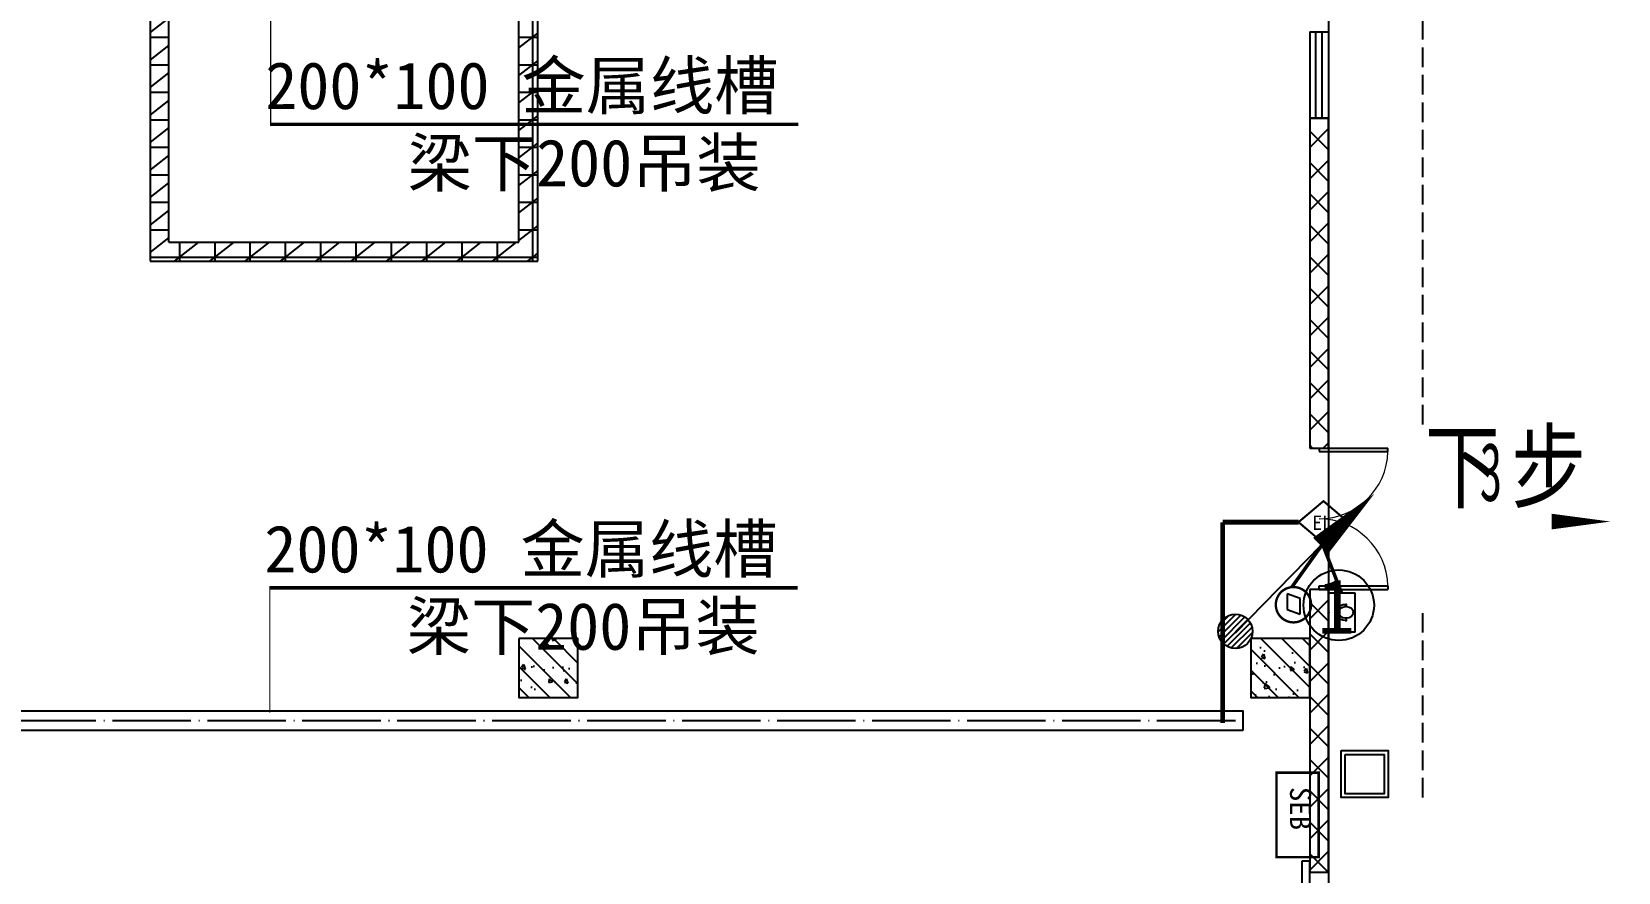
# Model space of a CAD drawing. Header units: millimetres. Extents: x -633009578 to 5705885, y -633235091 to 2571734.
# Drawn here: x 4156836 to 4177052, y 2174435 to 2185135 of the extents above; entities that cross this region are included whole.
import ezdxf
from ezdxf.enums import TextEntityAlignment as Align

# ---------------------------------------------------------------- set-up
doc = ezdxf.new("R2010")
doc.units = ezdxf.units.MM
doc.header["$LTSCALE"] = 1000
doc.header["$MEASUREMENT"] = 0
doc.linetypes.add('DASH', pattern=[0.35, 0.25, -0.1])
doc.linetypes.add('DOTE', pattern=[2.4200000000000004, 2, -0.2, 0.02, -0.2])
doc.layers.get('0').update_dxf_attribs({"color": 9})
for name, color, linetype in [('A-COLUM(柱)', 255, 'Continuous'), ('A-DI-S(箭头)', 76, 'Continuous'), ('A-DOOR(门）', 4, 'Continuous'), ('A-F-AREA(计算)', 5, 'Continuous'), ('A-HATH(填充)', 8, 'Continuous'), ('A-ROOF-G(钢构)', 25, 'Continuous'), ('A-ST-O(室外)', 54, 'Continuous'), ('A-WALL(墙)', 255, 'Continuous'), ('A-WINDOW（窗）', 4, 'Continuous'), ('PUB_TEXT', 7, 'Continuous'), ('WALL', 9, 'Continuous'), ('电-弱电平面-箭头', 3, 'Continuous'), ('电-强电平面-线缆', 3, 'Continuous'), ('电-桥架', 4, 'Continuous'), ('设备-安防', 3, 'Continuous'), ('设备-箱柜', 3, 'Continuous')]:
    doc.layers.add(name, color=color, linetype=linetype)
doc.styles.add('_TCH_DIM', font='simhei.ttf', dxfattribs={"width": 0.8, "bigfont": 'hztxt.shx'})
doc.styles.add('_TEL_DIM', font='simhei.ttf', dxfattribs={"height": 3.5, "bigfont": 'HZTXT'})
doc.styles.add('ELEC-DIM', font='simhei.ttf')
doc.styles.add('IDQSTYLE', font='simhei.ttf', dxfattribs={"width": 0.707, "bigfont": 'hztxt.shx'})
doc.styles.add('宋', font='simhei.ttf', dxfattribs={"width": 0.8})
pattern_1 = [(0, (1606821.475196055, 677964.29318137), (0, 350), []), (37.875, (1607221.475196055, 677964.29318137), (-169.61527734408, 218.0766567528281), []), (90, (1607221.475196055, 677964.29318137), (-450, 2.755455298081545e-14), [])]
pattern_2 = [(45, (1607021.475196055, 677964.29318137), (-200.0002033111466, 200.0002033111467), []), (135, (1607021.475196055, 677964.29318137), (-200.0002033111467, -200.0002033111466), [])]

# ---------------------------------------------------------------- blocks, each defined once
blk = doc.blocks.new('$equip$00002496')
for p, q in [((-0.3257586027029902, -0.01245651182034635), (-0.3257586027029902, -0.04339440534022287)), ((-0.3257586027029902, -0.04339440534022287), (-0.2349881161644589, -0.04339440534022287)), ((-0.2349881161644589, -0.07433229886373738), (-0.2349881161644589, -0.01245651182034635)), ((0.2318991003703559, -0.04339041039929725), (0.3257586027029902, -0.04343435477494495)), ((0.2318995781242847, -0.07433229886373738), (0.2318995781242847, -0.01245651182034635)), ((0.3257586027029902, -0.01245651182034635), (0.3257586027029902, -0.04339440534022287))]:
    blk.add_line(p, q)
at = {"const_width": 0.04}
for points in [[(-0.3257569673587568, -0.01199135613933322), (-0.3257586027029902, -0.04339440534022287), (-0.2655665311758639, -0.04339440534022287)], [(-0.3257586027029902, -0.01209546335303457), (-0.3254450895765331, 0.007862924336222932), (-0.3246427298145136, 0.02099261244438821), (-0.3230396698054392, 0.03683146784896962), (-0.3200834360468434, 0.05640672732988605), (-0.3158846532169264, 0.07655434396292549), (-0.3114238906564424, 0.0934556857937423), (-0.3053167008911259, 0.1125148900100612), (-0.2961030303267762, 0.1360363546918961), (-0.2870512925146613, 0.1553192011742794), (-0.2776002755272202, 0.1727327617008996), (-0.2650090074748732, 0.1928330976625148), (-0.2480697203573072, 0.2158072831662139), (-0.2307201034273021, 0.2357486963155679), (-0.2183433735772269, 0.2482254943279258), (-0.2048552286432823, 0.2604362391903123), (-0.1911825684801443, 0.2715267914645665), (-0.1736025161517318, 0.2841171126310655), (-0.1547964517085347, 0.2957489191248897), (-0.1366549688245868, 0.3053642205159122), (-0.1125469685212011, 0.3159432491156622), (-0.09099250963481609, 0.3234552737812919), (-0.07185881528130267, 0.3286887830108753), (-0.0476470465073362, 0.3334767393171205), (-0.03344249982910696, 0.3353641694484395), (-0.01254353142576292, 0.33693107711224), (0.006284847928327508, 0.3371227143543365), (0.02112160998512991, 0.3364609976488282), (0.03364834297099151, 0.3353416012541857), (0.04427512355323415, 0.3339856622114894), (0.0514455190859735, 0.3328576949279523), (0.06296124946675263, 0.3306819992103556), (0.07295717955275904, 0.3284235992541653), (0.08476642325695138, 0.3253025975027413), (0.09841386118205264, 0.3210671038432338), (0.1073930458223913, 0.3179007922954042), (0.1189192084857496, 0.3133782735822024), (0.1273616340185981, 0.309727315147029), (0.1385068310191855, 0.3044504504359793), (0.1500006543647032, 0.2984373588406015), (0.1638636618590681, 0.2903635228794883), (0.1733825990086189, 0.2842636587374727), (0.1825355213950388, 0.2779405411420157), (0.1897162082022987, 0.2726458121323958), (0.1961934307328193, 0.2676024858810706), (0.2032832070399309, 0.2617741676658625), (0.2108134823647561, 0.2552078580083617), (0.217798692494398, 0.2487452608329477), (0.228148777372553, 0.2384502620334388), (0.2384204440459143, 0.2272843058126455), (0.2434306646027835, 0.2214536424435209), (0.2496786895935657, 0.2137899235021905), (0.2547404104698217, 0.2072320931656577), (0.2611980655201478, 0.1983612801268464), (0.2680283635418164, 0.1882836692966521), (0.2770073256251635, 0.1737512327563309), (0.2837973800196778, 0.1615835285520006), (0.2918694003747078, 0.1454322725621751), (0.2969779347913573, 0.1339993972869706), (0.3002692127192859, 0.126001952077786), (0.3046930583077483, 0.1142746343793988), (0.3092767016933067, 0.1005832550908963), (0.3129390048998175, 0.08807579556378187), (0.3161395389179233, 0.07547706223704154), (0.3186645603709621, 0.06388206950578024), (0.3211643142713001, 0.0500421286051278), (0.3228813630266814, 0.03809697220276576), (0.3240568224427989, 0.02762096420337912), (0.324859512373223, 0.01811108543552109), (0.3254132453730563, 0.00858592767326627), (0.3257090797560522, -0.00049248671712121), (0.3257832243107259, -0.007853463819628814), (0.3257586027029902, -0.01597356299680541)], [(0.2318995781242847, -0.04343435477494495), (0.3257586027029902, -0.04343435477494495), (0.3257689946476603, -0.01254634189172066)]]:
    blk.add_lwpolyline(points, dxfattribs=at)
blk.add_lwpolyline([(-0.2349881161644589, -0.04339440534022287), (-0.234988116149907, -0.07433229886373738, 0.0182959325663468), (-0.2341963414801285, -0.09596305228842539, 0.02057100331636309), (-0.2314330486115068, -0.1200309692394512, 0.01615663239953969), (-0.2279163057246478, -0.1385404972170363, 0.01693810384346652), (-0.2229987668251852, -0.1574872628661979, 0.01329564042987737), (-0.2183254288102034, -0.1718583239271538, 0.01774370437729911), (-0.2109808493987657, -0.190436463271908, 0.01810240356969195), (-0.202383055788232, -0.2083190727098554, 0.02333614132905712), (-0.1896684531238861, -0.229968408079003, 0.02044170027676835), (-0.1774249378067907, -0.2471703877454274, 0.01989766451918913), (-0.1643957158521516, -0.2626632182400499, 0.02937469172712198), (-0.1439065932936501, -0.2826519741392985, 0.02046687747088341), (-0.1288843219663249, -0.2946362194343237, 0.01994697534980988), (-0.1136344562692102, -0.3049034932155337, 0.02634036321689085), (-0.09301181325281505, -0.3161697710966109, 0.02276514568385508), (-0.07478138820442837, -0.3239164370424987, 0.02206410967143575), (-0.05684026748349424, -0.3297063967147551, 0.0175610551311905), (-0.04245622256712522, -0.3331187941075768, 0.01884926235006773), (-0.02688140393001959, -0.3356341081016581, 0.02667427645081797), (-0.004813117921003141, -0.3371611547772773, 0.02406458763464014), (0.01513338900986128, -0.3365152710211987, 0.01749181383793592), (0.02959480640129186, -0.334837958071148, 0.02217984979833747), (0.04783707972092088, -0.3312386844263528, 0.01670575936897621), (0.06151090867933817, -0.3274165873117454, 0.0217722080425489), (0.0790706878178753, -0.3210165422860882, 0.03374751034879078), (0.1057169104751665, -0.3077975864252949, 0.02730692637543976), (0.1266723583685234, -0.2939906737810816, 0.03748691983271558), (0.1535541368793929, -0.2707855348744488, 0.02366876899911156), (0.1697097239521099, -0.2529639476961165, 0.02463610663642848), (0.1846068157610716, -0.2329478090214252, 0.02205649491069121), (0.1970839504210744, -0.2124338016146794, 0.01935462041009298), (0.206340296252165, -0.1939205355338345, 0.01688452340010287), (0.2137288127123611, -0.1760053912075819, 0.01966230157732925), (0.2205645790236304, -0.1552443572727498, 0.01731440631145223), (0.2255364213342546, -0.135285412416124, 0.01765737348860424), (0.2290203964221291, -0.1154880664689699, 0.01633418443731503), (0.2311199677496916, -0.09579652929824078, 0.01862757118903319), (0.2318995781388367, -0.07433229886373738, -0.000472708372486724), (0.2318995781242847, -0.05279222321769339, 0.0004727079955161621), (0.2318995781242847, -0.03244852855277713, -0.0004727079955161849), (0.2318995781242847, -0.01245341187313898, 0.0193493677842396), (0.2310570476547582, 0.009855565578618553, 0.01770133877692018), (0.2286674682109151, 0.03113219686929369, 0.0176091688965659), (0.2250366548687452, 0.05081065330523415, 0.01973381331635689), (0.2191032464616001, 0.07337515754625201, 0.01545712335130221), (0.2136441482725786, 0.08944355720814201, 0.01638136793352114), (0.2064366456615971, 0.1069191381830024, 0.01889577194154605), (0.1974724603933282, 0.124934014853352, 0.01460926708694749), (0.1893017992697423, 0.1389198372235114, 0.01834707667655943), (0.1788048267626436, 0.154441256672726, 0.01802701254956099), (0.1670945117075462, 0.16930223901727, 0.01918510430489061), (0.1545159021334257, 0.1830286705735489, 0.02609018841368346), (0.1355203122220701, 0.2003201775660273, 0.02726780140366601), (0.1154953059740365, 0.2149753960547969, 0.02826022181265756), (0.09302354548708536, 0.2278643579738855, 0.01768013504660025), (0.07947741153475363, 0.2340587330181734, 0.02983831462154809), (0.05467275061528198, 0.242662508819194, 0.03688840652984774), (0.02498369276872836, 0.248695417874842, 0.03132680170442304), (-0.00154426900553517, 0.2503981151239714, 0.02152297382195137), (-0.01876981760142371, 0.249681544064515, 0.02781603352576516), (-0.04232023857184686, 0.2463571927401063, 0.02781924796867374), (-0.06450405267241877, 0.2406578850968799, 0.01792787672923883), (-0.07963114288577344, 0.2352566086992738, 0.0262865457487697), (-0.09992356615839526, 0.2259165745053906, 0.02119287732084118), (-0.11706115740526, 0.2159602789688506, 0.0171568808815843), (-0.1294802093179896, 0.207409261194698, 0.02416187819285423), (-0.1477007803769084, 0.1925049077508447, 0.02878934091920857), (-0.167043774476042, 0.1729245897222427, 0.01847703741819992), (-0.1794630369258812, 0.1577163090223621, 0.0213830109619632), (-0.1916570924367988, 0.1400851354956103, 0.01760758065260107), (-0.2016330892802216, 0.1229453873020248, 0.01681983214104903), (-0.2093724703590851, 0.1072558663363452, 0.01906551868470904), (-0.2177670299279271, 0.08662868678948143, 0.01663457793315364), (-0.2233549865341047, 0.06948587926308392, 0.01199850358657596), (-0.227126173209399, 0.05518552293506218, 0.01921348092443342), (-0.2312853431794792, 0.03417440378689207, 0.0129120010522256), (-0.2334025729942368, 0.01812716938002268, 0.01673519548586339), (-0.2347496548027266, -0.0005786718757008202, 0.009174826161293947), (-0.2349881161644589, -0.01245651182034635, 0.0008621608417457901), (-0.2349881161644589, -0.04339440534022287), (-0.2961449461872689, -0.04339440534022287, 56.79143426085979)], format="xyb", dxfattribs=at)
for centre, major_axis, ratio, start_param, end_param in [((0, -0.007853463819628814), (-5.946726671962764e-16, 0.3450403896201966), 0.944188663444044, 4.700094459124145, 7.866276155235024), ((-0.00154426900553517, -0.01245651181670837), (0, 0.2628546269403538), 0.8881100928804517, 4.71238898038469, 7.853981633974483), ((-0.00154426900553517, -0.07433229886373738), (0, -0.2628546269403538), 0.8881100928804517, 4.71238898038469, 7.853981633974483)]:
    blk.add_ellipse(centre, major_axis=major_axis, ratio=ratio, start_param=start_param, end_param=end_param)
for p in [(0, 0.3371869258007791), (-0.3257586027029902, -0.04339440534022287), (0, -0.3371811744327715), (0.3256694684678223, -0.04536965262741433)]:
    blk.add_point(p)
at = {"color": 7, "style": '_TEL_DIM', "flags": 1}
blk.add_attdef('A', text='', height=2e-05, dxfattribs=at).set_placement((0, 0), align=Align.MIDDLE_CENTER)
blk = doc.blocks.new('$equip$00002617')
for p, q in [((0.6250151190488396, 0.4150200000058248), (-0.6249848809511604, 0.4150200000058248)), ((-0.6249848809511604, 0.4150200000058248), (-0.6249848809511604, -0.4149799999959214)), ((-0.6249848809511604, 0.2150200000050972), (0.3250151190459292, 0.2150200000050972)), ((0.3250151190459292, 0.2150200000050972), (0.6250151190488396, 0.07502000000567932)), ((0.6250151190488396, -0.4149799999959214), (0.6250151190488396, 0.4150200000058248)), ((-0.6249848809511604, -0.4149799999959214), (0.6250151190488396, -0.4149799999959214))]:
    blk.add_line(p, q)
at = {"linetype": 'Continuous', "const_width": 0.04}
blk.add_lwpolyline([(-0.6249848809511604, 0.4150200000058248), (0.6250151190488396, 0.4150200000058248), (0.6250151190488396, -0.4149799999959214), (-0.6249848809511604, -0.4149799999959214)], close=True, dxfattribs=at)
at = {"color": 1}
for p in [(-0.6249848809511604, 2.000000495172571e-05), (1.51190488395514e-05, 0.4150200000058248), (0.6250151190488396, 2.000000495172571e-05), (0.01750438004455646, -0.4149799999959214)]:
    blk.add_point(p, dxfattribs=at)
at = {"color": 7, "style": '_TEL_DIM', "flags": 1}
blk.add_attdef('A', text='', height=2.5e-05, dxfattribs=at).set_placement((0, 0), align=Align.MIDDLE_CENTER)
blk = doc.blocks.new('A$C40EF29F0')
for name, p, xscale, yscale, zscale in [('$equip$00002617', (257.9972608285025, 173.994528161973), 400, 400, 400), ('$equip$00002496', (256.1213830718771, 133.3334205766732), 315, 315, 315)]:
    blk.add_blockref(name, p, dxfattribs=dict(xscale=xscale, yscale=yscale, zscale=zscale))
blk = doc.blocks.new('$equip$00002620')
for p, q in [((-0.1058179566880426, 0.1152844922435179), (-0.1858179566897888, -0.1047155077576463)), ((0.1624100250937772, 0.1152844922435179), (-0.1058179566880426, 0.1152844922435179)), ((0.08241002509203099, -0.1047155077576463), (0.1624100250937772, 0.1152844922435179)), ((-0.1858179566897888, -0.1047155077576463), (0.08241002509203099, -0.1047155077576463))]:
    blk.add_line(p, q)
at = {"const_width": 0.04}
blk.add_lwpolyline([(-0.2999925000021904, 9.999999747378752e-06, 1), (0.3000075000036304, 9.999999747378752e-06, 0.9999999999999999), (-0.2999925000021904, 9.999999747378752e-06, 1)], format="xyb", dxfattribs=at)
blk.add_circle((7.500000720028765e-06, 9.999999747378752e-06), 0.3000000000001062)
at = {"color": 1}
for p in [(7.500000720028765e-06, 0.3000099999990198), (-0.2999924999985524, 9.999999747378752e-06), (0.3000075000036304, 9.999999747378752e-06), (7.500000720028765e-06, -0.299989999999525)]:
    blk.add_point(p, dxfattribs=at)
at = {"color": 7, "style": '_TEL_DIM', "flags": 1}
blk.add_attdef('A', text='', height=2.5e-05, dxfattribs=at).set_placement((0, 0), align=Align.MIDDLE_CENTER)
blk = doc.blocks.new('$equip$00002474')
for p, q in [((-0.519992380955955, 1.000000338535756e-05), (7.619048119522631e-06, 0.4400100000020757)), ((7.619048119522631e-06, 0.4400100000020757), (0.5200076190521941, 1.000000338535756e-05)), ((7.619048119522631e-06, -0.4399899999989429), (-0.519992380955955, 1.000000338535756e-05)), ((0.5200076190521941, 1.000000338535756e-05), (7.619048119522631e-06, -0.4399899999989429))]:
    blk.add_line(p, q)
at = {"const_width": 0.04}
blk.add_lwpolyline([(7.619048119522631e-06, 0.4400100000020757), (-0.519992380955955, 1.000000338535756e-05), (7.619048119522631e-06, -0.4399899999989429), (0.5200076190521941, 1.000000338535756e-05), (7.619048119522631e-06, 0.4400100000020757), (-0.519992380955955, 1.000000338535756e-05)], dxfattribs=at)
for p in [(7.619048119522631e-06, 0.4400100000020757), (-0.519992380955955, 1.000000338535756e-05), (0.5200076190521941, 1.000000338535756e-05), (7.619048119522631e-06, -0.4399899999989429)]:
    blk.add_point(p)
at = {"color": 7, "style": '_TEL_DIM'}
blk.add_attdef('$TEXT$', text='', height=0.3, dxfattribs=at).set_placement((0.02805548798642121, 0.01213281898526475), align=Align.MIDDLE_CENTER)
at = {"color": 7, "style": '_TEL_DIM', "flags": 1}
blk.add_attdef('A', text='', height=2e-05, dxfattribs=at).set_placement((0, 0), align=Align.MIDDLE_CENTER)
blk = doc.blocks.new('*X130')
at = {"color": 0, "linetype": 'Continuous'}
for p, q in [((192.587376364835, 446.7215535232801), (193.8713933576327, 448.0055705160779)), ((192.6509968705344, 446.3609099602676), (194.2320369206452, 447.9419500103785)), ((192.6864539319484, 447.2448951591055), (193.3480517218074, 447.9064929489645)), ((192.7889704286661, 446.0746194496875), (194.5183274312254, 447.8039764522467)), ((192.9823694457329, 445.8437543980423), (194.7491924828706, 447.61057743518)), ((193.2275231399996, 445.664644023597), (194.9283028573159, 447.3654237409133)), ((193.5311577474, 445.5440145622856), (195.0489323186273, 447.0617891335129)), ((193.9202347052458, 445.5088274514194), (195.0841194294935, 446.6727121756671)), ((194.6075199946775, 445.7718486721392), (194.8210982087737, 445.9854268862354))]:
    blk.add_line(p, q, dxfattribs=at)
blk = doc.blocks.new('HC001441')
at = {"color": 0, "linetype": 'Continuous'}
blk.add_line((0, -0.05776119327242668), (3.105492900474815, 3.117216328523909), dxfattribs=at)
blk.add_lwpolyline([(3.105492900474815, 3.117216328523909, 0.8, 0, 0), (5.057392361378561, 5.003787405167827, 0, 0, 0)], format="xyseb", dxfattribs=at)
blk.add_circle((0, 0), 0.625, dxfattribs=at)
at = {"color": 0, "linetype": 'Continuous', "xscale": 0.5, "yscale": 0.5, "zscale": 0.5}
blk.add_blockref('*X130', (-96.91845018383279, -223.3780232566237), dxfattribs=at)
at = {"color": 0, "style": 'IDQSTYLE', "width": 0.7}
blk.add_attdef('PSFHATT', (7.057392361378561, -0.62500001), '', height=2.5, dxfattribs=at)
blk = doc.blocks.new('G$CF6649E20')
at = {"layer": '电-弱电平面-箭头', "color": 4}
blk.add_circle((1316.889421409462, 332.4712073528208), 448.9330526033001, dxfattribs=at)
at = {"layer": '电-弱电平面-箭头', "color": 4, "xscale": 350, "yscale": 350, "zscale": 350}
blk.add_blockref('HC001441', (0, 0), dxfattribs=at)
at = {"layer": '电-弱电平面-箭头', "color": 4, "style": '宋'}
blk.add_text('1', height=700, dxfattribs=at).set_placement((1046.360447603278, -30.60809063538909))
blk = doc.blocks.new('G$C989A74A2')
blk.add_blockref('G$CF6649E20', (132564.5834476654, -18346.23524796637))
blk = doc.blocks.new('HC001524')
at = {"color": 0, "linetype": 'Continuous', "const_width": 0.3}
blk.add_lwpolyline([(5, 2.5), (-5, 2.5), (-5, -2.5), (5, -2.5)], close=True, dxfattribs=at)
at = {"color": 0, "style": 'IDQSTYLE', "width": 0.7}
for tag, p in [('AF', (-1.5, -1.25)), ('PSFHATT', (7, -2.5))]:
    blk.add_attdef(tag, p, '', height=2.5, dxfattribs=at)
blk = doc.blocks.new('$DorLib2D$00000002')
for p, q in [((-0.5, -5.684341886080802e-17), (-0.5000000000000007, 0.4875)), ((-0.4750000000000007, 0.4875), (-0.5000000000000007, 0.4875)), ((-0.475, -2.842170943040401e-17), (-0.4750000000000007, 0.4875)), ((0.475, -2.842170943040401e-17), (0.4750000000000007, 0.4875)), ((0.4750000000000007, 0.4875), (0.5000000000000007, 0.4875)), ((0.5, -5.684341886080802e-17), (0.5000000000000007, 0.4875)), ((-0.5, -5.684341886080802e-17), (-0.475, -2.842170943040401e-17)), ((0.5, -5.684341886080802e-17), (0.475, -2.842170943040401e-17))]:
    blk.add_line(p, q)
at = {"lineweight": 13}
for centre, start, end in [((-0.4875, -4.263256414560601e-17), 0, 88.53071641864632), ((0.4875, -4.263256414560601e-17), 91.4692835813537, 180)]:
    blk.add_arc(centre, 0.4875, start, end, dxfattribs=at)
blk = doc.blocks.new('$DorLib2D$00000126')
at = {"color": 0, "linetype": 'Continuous'}
for p, q in [((-0.5319999999956053, 0.5), (-0.5319999999956053, 0.900000000000091)), ((0.5320000000047003, 0.900000000000091), (0.5320000000047003, 0.5000000000002274))]:
    blk.add_line(p, q, dxfattribs=at)
at = {"color": 0, "linetype": 'DASH'}
for p, q in [((-0.5319999999956053, 0.900000000000091), (0.5320000000047003, 0.900000000000091)), ((-0.5319999999956053, 0.5), (0.5320000000047003, 0.5000000000002274))]:
    blk.add_line(p, q, dxfattribs=at)
blk = doc.blocks.new('$TCHSYS$WIN2D')
for p, q in [((-0.5, 0.5), (0.5, 0.5)), ((-0.5, 0.5), (-0.4999999999999999, -0.5)), ((0.5, 0.5), (0.4999999999999998, -0.5)), ((0.5, 0.1666666666666666), (-0.5, 0.1666666666666666)), ((0.5, -0.1666666666666667), (-0.5, -0.1666666666666667)), ((-0.4999999999999999, -0.5), (0.5, -0.5))]:
    blk.add_line(p, q)
blk = doc.blocks.new('_FZH')
h = blk.add_hatch()
h.set_pattern_fill('钢筋混凝土', color=256, scale=0.1, style=0)
h.set_pattern_definition([(45, (0, 0), (-0.1767766952966369, 0.1767766952966369), []), (50, (0, 0), (0.7172601826007535, -0.06275213498259512), [0.07500000000000001, -0.8250000000000001]), (355, (0, 0), (-0.138751333613, 0.7521921337000119), [0.06, -0.66]), (100.4514, (0.05977168000000001, -0.00522934), (0.5785093817140216, 0.6894395420609536), [0.06374019, -0.701142112]), (46.1842, (0, 0.2), (1.067241048625645, -0.1655190143290181), [0.1125, -1.2375]), (96.6356, (0.088936745, 0.186206693), (0.9346627055487033, 0.9741178709004418), [0.095610288, -1.051713]), (351.1842, (0, 0.2), (0.9346619451336272, 0.9741186009253247), [0.09000000000000001, -0.9900000000000001]), (21, (0.1, 0.15), (0.5969070521184617, -0.4026188906653388), [0.07500000000000001, -0.8250000000000001]), (326, (0.1, 0.15), (0.2433153319215824, 0.7251500450468529), [0.06, -0.66]), (71.4514, (0.149742233, 0.116448394), (0.84022262858149, 0.3225304967099524), [0.06374019, -0.701142112]), (37.50000000000001, (0, 0), (0.01215985531729062, 0.3328938538313115), [0, -0.652, 0, -0.67, 0, -0.6625000000000001]), (7.499999999999999, (0, 0), (0.2630695374421486, 0.3944117118823603), [0, -0.382, 0, -0.637, 0, -0.2525]), (-32.5, (-0.223, 0), (0.533822436172409, -0.02255487173437976), [0, -0.25, 0, -0.78, 0, -1.035]), (-42.5, (-0.323, 0), (0.5831861693423862, 0.1001049823323177), [0, -0.325, 0, -0.518, 0, -0.735])])
h.paths.add_polyline_path([(-0.5, -0.5), (0.5, -0.5), (0.5, 0.5), (-0.5, 0.5)])
blk.add_lwpolyline([(-0.5, -0.5), (0.5, -0.5), (0.5, 0.5), (-0.5, 0.5)], close=True)

msp = doc.modelspace()

# ---------------------------------------------------------------- hatches: boundary and pattern name
at = {"layer": 'A-HATH(填充)'}
h = msp.add_hatch(dxfattribs=at)
h.set_pattern_fill('空心砖', color=256, scale=100, style=0)
h.set_pattern_definition(pattern_1)
h.paths.add_polyline_path([(4158584.994038825, 2182454.629172671), (4158584.994038828, 2188024.629172276), (4158344.994038759, 2188024.629172276), (4158344.994038757, 2182214.629172718)])
h = msp.add_hatch(dxfattribs=at)
h.set_pattern_fill('空心砖', color=256, scale=100, style=0)
h.set_pattern_definition(pattern_1)
h.paths.add_polyline_path([(4163044.994031668, 2182454.629172671), (4163284.994031671, 2182214.629172718), (4163284.994031653, 2186359.629172628), (4163044.994031653, 2186359.629172628)])
h = msp.add_hatch(dxfattribs=at)
h.set_pattern_fill('多孔材料', color=256, scale=100, style=0)
h.set_pattern_definition(pattern_2)
h.paths.add_polyline_path([(4173119.994031783, 2184034.62917075), (4173119.994031782, 2179834.629171259), (4173359.994031772, 2179834.629171259), (4173359.994031772, 2184034.62917075)])
h = msp.add_hatch(dxfattribs=at)
h.set_pattern_fill('空心砖', color=256, scale=100, style=0)
h.set_pattern_definition(pattern_1)
h.paths.add_polyline_path([(4158584.994038825, 2182454.629172671), (4158344.994038757, 2182214.629172718), (4163284.994031671, 2182214.629172718), (4163044.994031668, 2182454.629172671)])
h = msp.add_hatch(dxfattribs=at)
h.set_pattern_fill('多孔材料', color=256, scale=100, style=0)
h.set_pattern_definition(pattern_2)
h.paths.add_polyline_path([(4173119.994031782, 2178034.629171259), (4173119.994031782, 2174434.629172784), (4173359.994031772, 2174434.629172784), (4173359.994031772, 2178034.629171259)])

# ---------------------------------------------------------------- linework, layer by layer
at = {"layer": 'A-DI-S(箭头)'}
msp.add_lwpolyline([(4173884.298177323, 2178898.959908056, 0, 0, 0), (4176951.806760733, 2178898.959908056, 0, 200, 0), (4176201.806760733, 2178898.959908056, 0, 0, 0)], format="xyseb", dxfattribs=at)
at = {"layer": 'A-DOOR(门）'}
msp.add_line((4173359.99403178, 2179834.629171179), (4173359.99403178, 2178034.629171179), dxfattribs=at)
at = {"layer": 'A-F-AREA(计算)'}
msp.add_lwpolyline([(4039079.994031782, 2196074.629172625), (4173359.994031782, 2196074.629172625), (4173359.994031782, 2059994.629172625), (4039079.994031782, 2059994.629172625)], close=True, dxfattribs=at)
at = {"layer": 'A-ROOF-G(钢构)'}
for points in [[(4173519.994031763, 2175984.629172627), (4174119.994031763, 2175984.629172627), (4174119.994031763, 2175384.629172627), (4173519.994031763, 2175384.629172627)], [(4173569.994031763, 2175934.629172627), (4174069.994031763, 2175934.629172627), (4174069.994031763, 2175434.629172627), (4173569.994031763, 2175434.629172627)]]:
    msp.add_lwpolyline(points, close=True, dxfattribs=at)
at = {"layer": 'A-ST-O(室外)', "linetype": 'DASH'}
for points in [[(4174560.013862198, 2180134.629566614), (4174560.016691342, 2197274.629123859), (4172619.994402342, 2197274.629124557)], [(4174560.013078159, 2175384.629172628), (4174560.013466052, 2177734.628775891)]]:
    msp.add_lwpolyline(points, dxfattribs=at)
at = {"layer": 'A-WALL(墙)'}
for p, q in [((4158344.994038759, 2188024.629172276), (4158344.994038757, 2182214.629172718)), ((4158584.994038825, 2182454.629172671), (4158584.994038828, 2188024.629172276)), ((4163044.994031668, 2182454.629172671), (4163044.994031653, 2186359.629172628)), ((4163284.994031671, 2182214.629172718), (4163284.994031653, 2186359.629172628)), ((4158584.994038825, 2182454.629172671), (4163044.994031668, 2182454.629172671)), ((4158344.994038757, 2182214.629172718), (4163284.994031671, 2182214.629172718))]:
    msp.add_line(p, q, dxfattribs=at)
at = {"layer": 'WALL'}
for p, q in [((4173119.994031783, 2184034.62917075), (4173119.994031782, 2179834.629171259)), ((4173359.994031772, 2184034.62917075), (4173119.994031783, 2184034.62917075)), ((4173359.994031772, 2179834.629171259), (4173359.994031772, 2184034.62917075)), ((4173119.994031782, 2179834.629171259), (4173359.994031772, 2179834.629171259)), ((4173119.994031782, 2178034.629171259), (4173119.994031782, 2174434.629172784)), ((4173359.994031772, 2178034.629171259), (4173119.994031782, 2178034.629171259)), ((4173359.994031772, 2174434.629172784), (4173359.994031772, 2178034.629171259)), ((4173119.994031782, 2174434.629172784), (4173359.994031772, 2174434.629172784))]:
    msp.add_line(p, q, dxfattribs=at)
at = {"layer": '电-强电平面-线缆', "color": 1, "linetype": 'Continuous'}
for points, const_width in [([(4172978.937577278, 2178891.172927983), (4172011.189906189, 2178891.172927983)], 60), ([(4172011.189906189, 2178891.172927983), (4172011.189906189, 2176336.260623753)], 60), ([(4173284.159407877, 2178611.31764746), (4172892.451988473, 2178064.59864843)], 45), ([(4173284.159407877, 2178611.31764746), (4173525.685479762, 2177990.278313922)], 45)]:
    msp.add_lwpolyline(points, dxfattribs=dict(at, const_width=const_width))
at = {"layer": '电-桥架', "color": 5, "linetype": 'DOTE', "ltscale": 0.5}
msp.add_line((4145764.061431618, 2176365.805633994), (4172269.048692347, 2176365.805633994), dxfattribs=at)
at = {"layer": '电-桥架', "ltscale": 0.5}
msp.add_lwpolyline([(4172269.048692347, 2176240.805633994), (4145764.061431619, 2176240.805633994), (4145764.061431618, 2176490.805633994), (4172269.048692347, 2176490.805633994)], close=True, dxfattribs=at)
at = {"layer": '设备-箱柜', "color": 6}
for points in [[(4159881.185845144, 2185865.086292931, 15, 15, 0), (4159881.185845144, 2183955.339738946, 15, 15, 0), (4159881.185845144, 2183955.339738946, 45, 45, 0), (4166606.115535568, 2183955.339738946, 45, 45, 0)], [(4159869.380061503, 2176465.853908454, 15, 15, 0), (4159869.380061503, 2178056.140807257, 15, 15, 0), (4159869.380061503, 2178056.140807257, 45, 45, 0), (4166594.309751927, 2178056.140807257, 45, 45, 0)]]:
    msp.add_lwpolyline(points, format="xyseb", dxfattribs=at)

# ---------------------------------------------------------------- block references
msp.add_blockref('G$C989A74A2', (4039609, 2195847.852026015))
msp.add_blockref('G$C989A74A2', (4039609, 2195847.852026015))
at = {"layer": 'A-COLUM(柱)', "xscale": 750, "yscale": 750, "zscale": 750, "rotation": 270}
for p in [(4163419.99403178, 2177034.629172626), (4172744.99403178, 2177034.629172626)]:
    msp.add_blockref('_FZH', p, dxfattribs=at)
at = {"layer": 'A-DOOR(门）', "xscale": 1800, "yscale": 1800, "zscale": 1800, "rotation": 270}
msp.add_blockref('$DorLib2D$00000002', (4173239.99403178, 2178934.629171179), dxfattribs=at)
at = {"layer": 'A-DOOR(门）', "extrusion": (0, 0, -1), "xscale": -4500, "yscale": 240, "zscale": 4500, "rotation": 270}
msp.add_blockref('$DorLib2D$00000126', (-4173239.99403178, 2172184.629172627), dxfattribs=at)
at = {"layer": 'A-WINDOW（窗）', "xscale": -1100, "yscale": 240, "zscale": 1100, "rotation": 89.99999999999999}
msp.add_blockref('$TCHSYS$WIN2D', (4173239.99403178, 2184584.629171038), dxfattribs=at)
at = {"layer": '设备-安防'}
ref = msp.add_blockref('$equip$00002474', (4173294.842205853, 2178891.179002985), dxfattribs=dict(at, xscale=607.5, yscale=607.5, zscale=607.5, rotation=180))
ref.add_attrib('$TEXT$', 'EL', dxfattribs={"layer": '0', "color": 7, "height": 182.25, "style": '_TEL_DIM'}).set_placement((4173277.798497051, 2178883.8083155), align=Align.MIDDLE_CENTER)
at = {"layer": '设备-安防', "xscale": 750, "yscale": 750, "zscale": 750, "rotation": 270}
msp.add_blockref('$equip$00002620', (4172913.269338913, 2177840.570067105), dxfattribs=at)
at = {"layer": '设备-安防', "xscale": -1, "rotation": 90}
msp.add_blockref('A$C40EF29F0', (4173702.474299901, 2177998.28162237), dxfattribs=at)
at = {"layer": '设备-箱柜'}
ref = msp.add_blockref('HC001524', (4172966.607755907, 2175163.6), dxfattribs=dict(at, xscale=-107.52, yscale=107.52, zscale=107.52, rotation=89.99999999999994))
ref.add_attrib('AF', 'SEB', (4172869.094697334, 2175520.412148046), dxfattribs={"layer": '0', "color": 0, "height": 268.8, "rotation": 270, "style": 'ELEC-DIM'})

# ---------------------------------------------------------------- texts
at = {"layer": 'PUB_TEXT', "style": '_TCH_DIM'}
for s, height, width, p in [('下', 875, 0.8, (4174586.950106823, 2179161.459908056)), ('步', 875, 0.8, (4175686.950106823, 2179161.459908056)), ('3', 743.75, 0.5647058823529412, (4175286.950106823, 2179161.459908056))]:
    msp.add_text(s, height=height, dxfattribs=dict(at, width=width)).set_placement(p)
at = {"layer": '设备-箱柜', "color": 6, "style": 'ELEC-DIM'}
for s, p in [('200*100 金属线槽', (4159812.453543129, 2184150.043643834)), ('梁下200吊装', (4161626.55389926, 2183165.715457214)), ('200*100 金属线槽', (4159800.647759488, 2178250.844712144)), ('梁下200吊装', (4161614.748115619, 2177266.516525524))]:
    msp.add_text(s, height=600, dxfattribs=at).set_placement(p)

doc.saveas('drawing.dxf')
